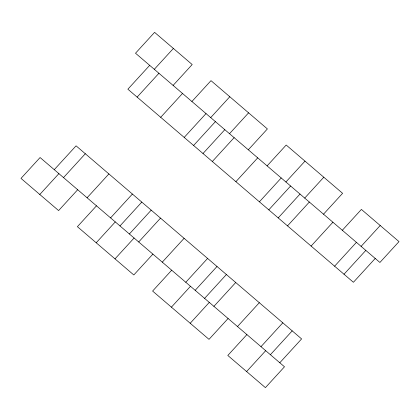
<?xml version="1.0" encoding="UTF-8"?>
<svg xmlns="http://www.w3.org/2000/svg" width="420" height="420" viewBox="0 0 420 420"><rect width="100%" height="100%" fill="white"/><g stroke="black" fill="none" stroke-linecap="round" stroke-linejoin="round"><path stroke-width="0.63" d="M54.264 169.669L76.073 145.829L301.607 338.914L279.794 362.759M149.683 65.357L127.874 89.198L353.404 282.287L375.218 258.447M39.8 194.492L58.884 173.628M154.308 69.316L173.392 48.452M63.509 177.581L85.318 153.741M137.12 97.114L158.928 73.269M77.684 189.725L58.601 210.583L21 178.395L40.084 157.531L284.492 366.781L265.409 387.644L227.808 355.451L246.892 334.588M173.108 85.412L192.192 64.549L154.591 32.356L135.508 53.219L379.916 262.469L399 241.605L361.399 209.417L342.316 230.276M87.087 197.773L108.895 173.927M160.697 117.301L182.506 93.461M96.485 205.821L77.401 226.679L133.807 274.969L152.891 254.111M191.909 101.509L210.992 80.645L267.393 128.935L248.309 149.798M110.586 217.891L132.4 194.05M184.196 137.424L206.01 113.579M96.201 242.776L115.285 221.917M210.709 117.605L229.792 96.742M119.989 225.939L141.797 202.099M193.599 145.472L215.408 121.627M129.386 233.987L151.2 210.147M202.997 153.521L224.81 129.675M115.001 258.872L134.09 238.014M229.509 133.702L248.593 112.838M138.71 241.967L160.519 218.127M212.321 161.501L234.129 137.655M162.288 262.159L184.102 238.313M235.898 181.687L257.712 157.841M171.691 270.202L152.607 291.065L209.008 339.355L228.091 318.491M267.109 165.89L286.193 145.031L342.599 193.321L323.516 214.179M185.792 282.277L207.601 258.431M259.403 201.805L281.211 177.965M171.407 307.162L190.491 286.298M285.91 181.986L304.999 161.128M195.19 290.325L217.004 266.48M268.8 209.853L290.614 186.013M204.593 298.373L226.401 274.528M278.203 217.901L300.011 194.061M190.208 323.258L209.291 302.395M304.715 198.083L323.799 177.224M213.911 306.353L235.725 282.513M287.522 225.887L309.335 202.041M237.494 326.54L259.303 302.699M311.105 246.073L332.913 222.227M260.993 346.663L282.802 322.817M334.604 266.191L356.417 242.351M246.608 371.548L265.692 350.684M361.116 246.372L380.2 225.509M270.396 354.711L292.205 330.866M344.006 274.239L365.815 250.399"/></g></svg>
